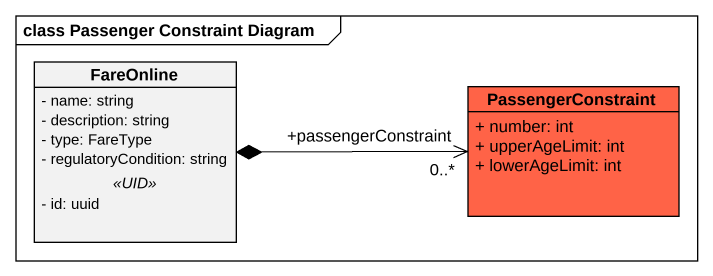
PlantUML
@startuml
mainframe class Passenger Constraint Diagram
hide circle
hide empty members
skinparam classAttributeIconSize 0
class FareOnline {
  - name: string
  - description: string
  - type: FareType
  - regulatoryCondition: string
  .. <<UID>> ..
  - id: uuid
}
class PassengerConstraint #FF6347 {
  + number: int
  + upperAgeLimit: int
  + lowerAgeLimit: int
}
PassengerConstraint "+passengerConstraint\n0..*" <-left-* FareOnline
@enduml
